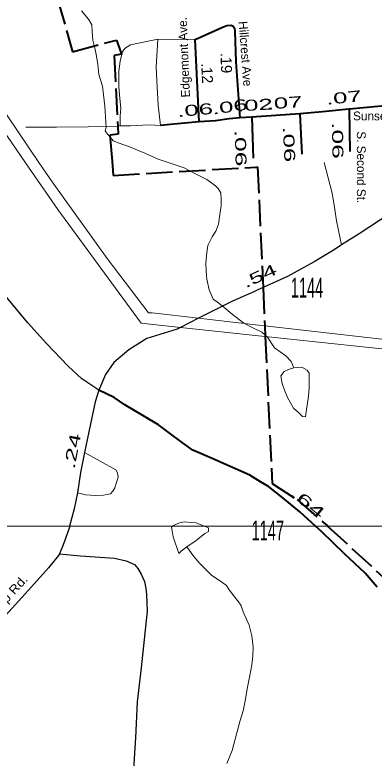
# Model space of a CAD drawing. Extents: x 593115 to 629975, y 274032 to 309774.
# Drawn here: x 610293 to 611111, y 286507 to 288198 of the extents above; entities that cross this region are included whole.
import ezdxf
from ezdxf.enums import TextEntityAlignment as Align

# ---------------------------------------------------------------- set-up
doc = ezdxf.new("R2010")
doc.units = 0
doc.header["$LTSCALE"] = 10
doc.linetypes.add('LONG_DASHED', pattern=[7.5, 6, -1.5])
for name, color, linetype in [('10', 7, 'Continuous'), ('11', 7, 'Continuous'), ('17', 7, 'Continuous'), ('8', 7, 'Continuous')]:
    doc.layers.add(name, color=color, linetype=linetype)
for name, color, linetype, lineweight in [('32', 7, 'Continuous', 25), ('35', 7, 'Continuous', 13), ('48', 7, 'LONG_DASHED', 40), ('49', 7, 'LONG_DASHED', 40), ('56', 7, 'Continuous', 13), ('59', 7, 'Continuous', 13), ('60', 7, 'Continuous', 13), ('63', 7, 'Continuous', 13)]:
    doc.layers.add(name, color=color, linetype=linetype, lineweight=lineweight)

msp = doc.modelspace()

# ---------------------------------------------------------------- linework, layer by layer
at = {"layer": '32'}
for points in [[(611201.79, 287778.04), (611164.91, 287755.95), (611125.26, 287731.52), (611076.37, 287699.33), (611036.02, 287674.55), (611019.52, 287663.08), (610973.89, 287636.23), (610913.37, 287602.73), (610857.94, 287577.34), (610846.16, 287571.94), (610837.26, 287567.86), (610788.32, 287546.48), (610711.22, 287507.61), (610670.08, 287486.88), (610662.23, 287482.92), (610593.84, 287461.72), (610552.45, 287436.11), (610518.58, 287406.78), (610499.33, 287379.7), (610484.65, 287344.14)], [(610484.65, 287344.14), (610446.02, 287369.95), (610414.62, 287398.63), (610365.55, 287450.49), (610323.14, 287497.07), (610271.16, 287559.22)], [(610484.65, 287344.14), (610475.68, 287317.76), (610461.7, 287249.51), (610451.39, 287201.92), (610442.83, 287156.79), (610435.59, 287110.47), (610428.25, 287073.92), (610417.92, 287034.67), (610417.33, 287032.44), (610408.82, 287006.82), (610403.33, 286992.18), (610395.04, 286971.41)], [(610395.04, 286971.41), (610392.9, 286967.84), (610369.83, 286940.2), (610330.87, 286897.03), (610265.03, 286823.88)], [(610395.04, 286971.41), (610442.27, 286967.28), (610519.99, 286962), (610546.13, 286956.03), (610565.38, 286947.31), (610572.72, 286938.13), (610580.97, 286925.29), (610588.31, 286908.76), (610591.06, 286893.16), (610592.44, 286878.93), (610594.27, 286841.3), (610580.29, 286712.58), (610571.8, 286634.79), (610567.59, 286553.35), (610562.77, 286470.46)]]:
    msp.add_lwpolyline(points, dxfattribs=at)
at = {"layer": '32', "lineweight": 40}
msp.add_lwpolyline([(611117.64, 286895.55), (611090.13, 286927.67), (611043.13, 286971.5), (611018.37, 286995.82), (610990.86, 287022.44), (610977.38, 287034.67), (610941.57, 287067.18), (610903.05, 287098.85), (610870.04, 287124.55), (610851.76, 287135.88), (610827.86, 287150.7), (610742.11, 287188.56), (610698.09, 287207.61), (610674.02, 287224.82), (610644.33, 287247.19), (610620.26, 287265.32), (610588.39, 287283.9), (610543.8, 287310.86), (610519.27, 287327.62), (610484.65, 287344.14)], dxfattribs=at)
at = {"layer": '35'}
for p, q in [((610618.48, 288142.68), (610703.29, 288141.97)), ((610533.23, 287945.11), (610527.21, 287944.91))]:
    msp.add_line(p, q, dxfattribs=at)
at = {"layer": '35', "lineweight": 40}
for p, q in [((610712.92, 287954.73), (610703.29, 288141.97)), ((611053.94, 287983.47), (611055.67, 287886.93)), ((610832.59, 287964.83), (610835.2, 287871.53)), ((610941.49, 287972.86), (610945.84, 287880.85))]:
    msp.add_line(p, q, dxfattribs=at)
for points in [[(610703.29, 288141.97), (610763.81, 288169.05), (610775.28, 288173.64), (610785.36, 288174.55), (610789.95, 288172.26), (610792.7, 288167.67), (610793.62, 288159.87), (610795.91, 288090.57), (610805.31, 287963.22)], [(611053.94, 287983.47), (611053.37, 287983.42), (610992.84, 287976.99), (610941.49, 287972.86)], [(611205.01, 287993.72), (611127.56, 287990.01), (611053.94, 287983.47)], [(610805.31, 287963.22), (610780.55, 287960.93), (610749.37, 287956.34), (610712.92, 287954.73)], [(610941.49, 287972.86), (610832.59, 287964.83), (610805.31, 287963.22)], [(610712.92, 287954.73), (610654.91, 287949.46), (610624.65, 287946.24)]]:
    msp.add_lwpolyline(points, dxfattribs=at)
at = {"layer": '35'}
for points in [[(610533.23, 287945.11), (610533.2, 287967.06), (610534.43, 287985.39), (610531.96, 288007.33), (610529.53, 288034.15), (610529.47, 288069.52), (610533.12, 288092.67), (610538.02, 288114.58), (610544.09, 288121.9), (610556.25, 288129.27), (610618.48, 288142.68)], [(610618.48, 288142.68), (610615.02, 288078.87), (610616.86, 288033.9), (610619.61, 287992.59), (610624.65, 287946.24)], [(610527.21, 287944.91), (610460.07, 287942.66), (610388.12, 287942.62), (610318.61, 287942.53)], [(610624.65, 287946.24), (610599.07, 287947.59), (610556.4, 287945.12), (610533.23, 287945.11)], [(611036.02, 287674.55), (611025.02, 287729.16), (611020.89, 287754.86), (611014.93, 287792.49), (610997.28, 287862.02)], [(610451.39, 287201.92), (610522.71, 287162.94), (610527.01, 287155.66), (610528.21, 287145.88), (610520.88, 287121.52), (610516.03, 287114.18), (610511.15, 287108.12), (610494.69, 287105.05), (610477.05, 287104.43), (610453.85, 287105.59), (610435.59, 287110.47)]]:
    msp.add_lwpolyline(points, dxfattribs=at)
at = {"layer": '48'}
for points in [[(610647.55, 288388.63), (610369.47, 288306.32), (610424.7, 288113.46), (610524.31, 288140.55), (610535.68, 288108.58), (610519.44, 288105.33), (610527.21, 287944.91)], [(610527.21, 287944.91), (610528.1, 287926.55), (610509.69, 287924.39), (610514.58, 287865.03)], [(610514.58, 287865.03), (610517.27, 287832.29), (610842.58, 287851.63)], [(610842.58, 287851.63), (610845.36, 287851.79), (610857.94, 287577.34), (610861.93, 287490.39), (610863.04, 287466.28)], [(610863.04, 287466.28), (610878.38, 287131.8), (610935.23, 287095.5), (611003.44, 287035.91), (611004.79, 287034.67)], [(611004.79, 287034.67), (611132.29, 286917.8), (611203.76, 286817.04), (611213.55, 286837.46)]]:
    msp.add_lwpolyline(points, dxfattribs=at)
at = {"layer": '49'}
for points in [[(610647.55, 288388.63), (610369.47, 288306.32), (610424.7, 288113.46), (610524.31, 288140.55), (610535.68, 288108.58), (610519.44, 288105.33), (610527.21, 287944.91)], [(610527.21, 287944.91), (610528.1, 287926.55), (610509.69, 287924.39), (610514.58, 287865.03)], [(610514.58, 287865.03), (610517.27, 287832.29), (610842.58, 287851.63)], [(610842.58, 287851.63), (610845.36, 287851.79), (610857.94, 287577.34), (610861.93, 287490.39), (610863.04, 287466.28)], [(610863.04, 287466.28), (610878.38, 287131.8), (610935.23, 287095.5), (611003.44, 287035.91), (611004.79, 287034.67)], [(611004.79, 287034.67), (611132.29, 286917.8), (611203.76, 286817.04), (611213.55, 286837.46)]]:
    msp.add_lwpolyline(points, dxfattribs=at)
at = {"layer": '56'}
for points in [[(610087.58, 288234.05), (610226.56, 288040.66), (610347.97, 287861.65)], [(610087.14, 288195.91), (610202.17, 288029.03), (610317.68, 287861.03)], [(610317.68, 287861.03), (610390.7, 287754.82), (610580.41, 287496.45), (610670.08, 287486.88), (610847.5, 287467.94), (610863.04, 287466.28)], [(610347.97, 287861.65), (610377.85, 287817.59), (610503.51, 287643.34), (610597.49, 287520.24), (610606.01, 287519.64), (610711.22, 287507.61), (610847.19, 287492.08), (610861.93, 287490.39)], [(610861.93, 287490.39), (611221.27, 287449.33), (611237.08, 287447.53)], [(610863.04, 287466.28), (611221.55, 287428.02), (611238.02, 287426.26)]]:
    msp.add_lwpolyline(points, dxfattribs=at)
at = {"layer": '59'}
for points in [[(610927.76, 287394.73), (610921.66, 287409.36), (610909.42, 287422.11), (610883.89, 287440.35), (610867.99, 287464.78), (610855.21, 287475.75), (610835.01, 287485.47), (610814.33, 287496.4), (610787.45, 287517.16), (610768.58, 287532.96), (610754.5, 287543.95), (610744.75, 287551.26), (610734.97, 287571.96), (610730.08, 287596.37), (610728.86, 287614.7), (610727.63, 287632.93), (610730.14, 287657.29), (610732.57, 287673.14), (610742.27, 287692.75), (610750.75, 287706.08), (610756.88, 287721.95), (610760.54, 287748.79), (610762.94, 287763.44), (610762.94, 287778.05), (610761.75, 287792.67), (610755.65, 287802.4), (610749.48, 287809.13), (610729.97, 287823.14), (610701.36, 287837.74), (610678.11, 287849.92), (610619.6, 287869.44), (610589.17, 287882.87), (610553.76, 287897.41), (610530.63, 287905.99), (610517.13, 287910.87), (610507.37, 287922.97), (610503.75, 287926.65), (610498.9, 287933.95), (610501.35, 287941.3), (610497.66, 287990.09), (610495.19, 288015.65), (610492.69, 288035.21), (610484.14, 288061.99), (610481.72, 288085.15), (610479.3, 288103.41), (610475.63, 288119.29), (610470.65, 288139.99), (610469.46, 288159.53), (610468.28, 288175.35), (610460.94, 288187.61), (610445.03, 288207.05)], [(610775.31, 286494.72), (610787.52, 286524.08), (610798.45, 286564.26), (610805.73, 286592.32), (610812.99, 286614.28), (610817.84, 286641.08), (610821.53, 286664.31), (610827.56, 286694.8), (610832.46, 286719.2), (610834.89, 286739.86), (610835.49, 286759.35), (610832.42, 286785.02), (610826.33, 286809.35), (610812.85, 286839.84), (610808.03, 286853.25), (610804.35, 286859.32), (610781.18, 286889.81), (610775.08, 286899.54), (610766.5, 286905.62), (610740.86, 286923.35), (610726.25, 286937.36), (610714.09, 286949.52), (610700.62, 286965.4), (610684.77, 286987.33)]]:
    msp.add_lwpolyline(points, dxfattribs=at)
at = {"layer": '60'}
for points in [[(610927.76, 287394.73), (610946.1, 287396.55), (610958.26, 287389.79), (610963.11, 287382.49), (610963.14, 287373.99), (610963.16, 287355.68), (610962.52, 287348.99), (610961.33, 287330.11), (610955.9, 287294.72), (610954.67, 287283.74), (610947.97, 287283.78), (610938.77, 287293.47), (610927.17, 287303.21), (610913.17, 287327.61), (610906.51, 287344.05), (610901.62, 287359.36), (610898.47, 287376.43), (610905.88, 287386.18), (610915.58, 287391.08)], [(610684.77, 286987.33), (610671.36, 286977.51), (610666.46, 286972.71), (610653.64, 287010.48), (610651.21, 287023.84), (610649.99, 287032.36), (610656.08, 287036.64), (610667.7, 287042.2), (610678.65, 287044.58), (610694.52, 287042.75), (610705.51, 287042.22), (610733.49, 287031.24), (610733.51, 287022.74), (610725.61, 287017.8), (610705.48, 287001.91)]]:
    msp.add_lwpolyline(points, close=True, dxfattribs=at)
at = {"layer": '63'}
for p, q in [((610417.92, 287034.67), (608561.59, 287034.67)), ((610853.05, 287034.67), (610417.92, 287034.67)), ((610977.38, 287034.67), (610853.05, 287034.67)), ((611004.79, 287034.67), (610977.38, 287034.67)), ((611220.25, 287034.67), (611004.79, 287034.67))]:
    msp.add_line(p, q, dxfattribs=at)

# ---------------------------------------------------------------- texts
at = {"layer": '10'}
for s, rotation, p in [('Edgemont Ave.', 92.289, (610688.03, 288101.62)), ('Hillcrest Ave', 274.313, (610807.8, 288108.59)), ('S. Second St.', 270, (611071.44, 287851.11))]:
    msp.add_text(s, height=20, rotation=rotation, dxfattribs=at).set_placement(p, align=Align.CENTER)
msp.add_text('Sunset Rd', height=20, dxfattribs=at).set_placement((611125.18, 287957.79), align=Align.CENTER)
at = {"layer": '11', "width": 1.15}
msp.add_text('Tapp Rd.', height=20, rotation=47.748, dxfattribs=at).set_placement((610281.84, 286865.91), align=Align.CENTER)
at = {"layer": '17'}
for s, rotation, p in [('.19', 271.895, (610761.86, 288087.78)), ('.12', 272.944, (610718.18, 288064.42))]:
    msp.add_text(s, height=25, rotation=rotation, dxfattribs=at).set_placement(p, align=Align.CENTER)
for s, rotation, width, p in [('.07', 4.218, 1.75, (610907.73, 287985.41)), ('.07', 6.059, 1.75, (611042.98, 287997.4)), ('.06', 5.199, 1.75, (610704.4, 287969.02)), ('.06', 8.373, 1.75, (610784.08, 287976.61)), ('.02', 3.369, 1.75, (610840.02, 287980.29)), ('.06', 271.031, 1.8, (611015.22, 287911.81)), ('.06', 271.605, 1.8, (610794.54, 287894.52)), ('.06', 272.71, 1.75, (610904.77, 287902.64)), ('.54', 24.619, 1.75, (610855.22, 287592.59)), ('.24', 79.265, 1.75, (610436.35, 287203.1)), ('.64', 320.575, 1.9, (610951.99, 287078.03))]:
    msp.add_text(s, height=25, rotation=rotation, dxfattribs=dict(at, width=width)).set_placement(p, align=Align.CENTER)
at = {"layer": '8', "width": 0.55}
for s, p in [('1144', (610957.87, 287554.63)), ('1147', (610868.77, 287002.37))]:
    msp.add_text(s, height=45, dxfattribs=at).set_placement(p, align=Align.CENTER)

doc.saveas('drawing.dxf')
